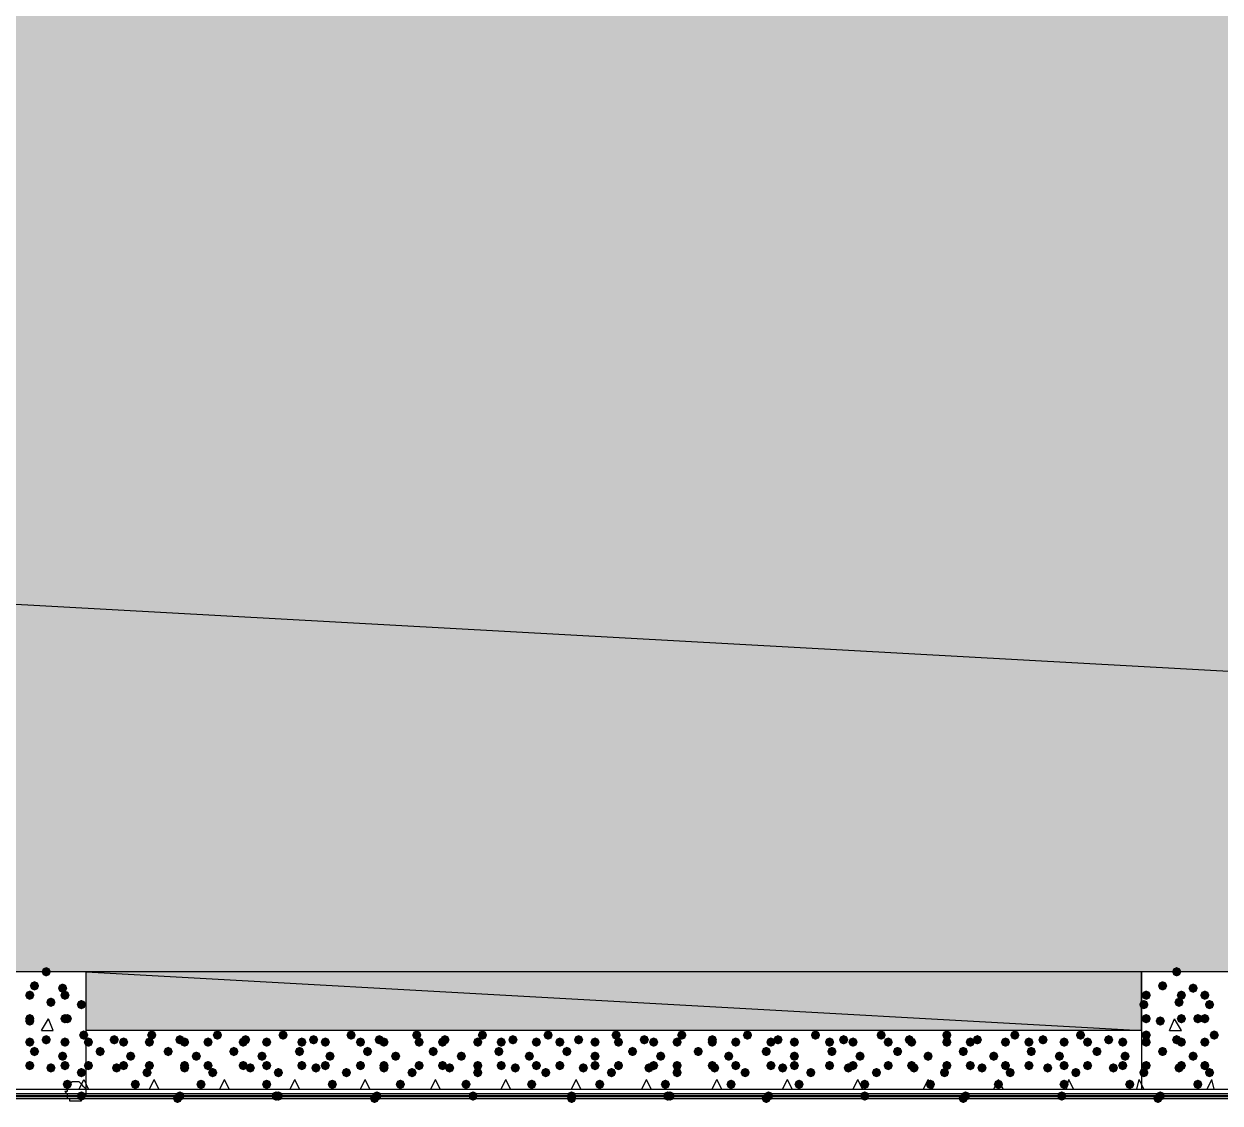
# Model space of a CAD drawing. Header units: millimetres. Extents: x 0 to 420, y 0 to 297.
# Drawn here: x 258.42 to 280.01, y 99.99 to 119.48 of the extents above; entities that cross this region are included whole.
import ezdxf

# ---------------------------------------------------------------- set-up
doc = ezdxf.new("R2010")
doc.units = ezdxf.units.MM
doc.layers.get('0').update_dxf_attribs({"linetype": 'CONTINUOUS'})

msp = doc.modelspace()

# ---------------------------------------------------------------- hatches: boundary and pattern name
at = {"true_color": 0x000008}
h = msp.add_hatch(color=0, dxfattribs=at)
h.paths.add_polyline_path([(378.544667, 121.454333), (32.469667, 121.454333), (378.544667, 102.362)], flags=0)
h.paths.add_polyline_path([(32.469667, 121.454333), (378.544667, 102.362), (32.469667, 102.362)], flags=0)
at = {"true_color": 0x000007}
for points in [[(258.910667, 102.362), (258.885796, 102.302204), (258.826, 102.277333), (258.766204, 102.302204), (258.741333, 102.362), (258.766204, 102.421796), (258.826, 102.446667), (258.885796, 102.421796)], [(279.315333, 102.362), (279.290462, 102.302204), (279.230667, 102.277333), (279.170871, 102.302204), (279.146, 102.362), (279.170871, 102.421796), (279.230667, 102.446667), (279.290462, 102.421796)], [(258.699, 102.108), (258.674129, 102.048204), (258.614333, 102.023333), (258.554538, 102.048204), (258.529667, 102.108), (258.554537, 102.167796), (258.614333, 102.192667), (258.674129, 102.167796)], [(259.207, 102.065667), (259.182129, 102.005871), (259.122333, 101.981), (259.062537, 102.005871), (259.037667, 102.065667), (259.062537, 102.125462), (259.122333, 102.150333), (259.182129, 102.125463)], [(279.061333, 102.108), (279.036462, 102.048204), (278.976667, 102.023333), (278.916871, 102.048204), (278.892, 102.108), (278.916871, 102.167796), (278.976667, 102.192667), (279.036462, 102.167796)], [(279.611667, 102.065667), (279.586796, 102.005871), (279.527, 101.981), (279.467204, 102.005871), (279.442333, 102.065667), (279.467204, 102.125462), (279.527, 102.150333), (279.586796, 102.125463)], [(258.614333, 101.938667), (258.589462, 101.878871), (258.529667, 101.854), (258.469871, 101.878871), (258.445, 101.938667), (258.469871, 101.998462), (258.529667, 102.023333), (258.589462, 101.998463)], [(259.249333, 101.938667), (259.224462, 101.878871), (259.164667, 101.854), (259.104871, 101.878871), (259.08, 101.938667), (259.104871, 101.998462), (259.164667, 102.023333), (259.224462, 101.998463)], [(278.765, 101.938667), (278.740129, 101.878871), (278.680333, 101.854), (278.620538, 101.878871), (278.595667, 101.938667), (278.620537, 101.998462), (278.680333, 102.023333), (278.740129, 101.998463)], [(279.4, 101.938667), (279.375129, 101.878871), (279.315333, 101.854), (279.255538, 101.878871), (279.230667, 101.938667), (279.255537, 101.998462), (279.315333, 102.023333), (279.375129, 101.998463)], [(279.823333, 101.938667), (279.798463, 101.878871), (279.738667, 101.854), (279.678871, 101.878871), (279.654, 101.938667), (279.678871, 101.998462), (279.738667, 102.023333), (279.798462, 101.998463)], [(258.995333, 101.811667), (258.970462, 101.751871), (258.910667, 101.727), (258.850871, 101.751871), (258.826, 101.811667), (258.850871, 101.871462), (258.910667, 101.896333), (258.970462, 101.871463)], [(259.545667, 101.769333), (259.520796, 101.709537), (259.461, 101.684667), (259.401204, 101.709537), (259.376333, 101.769333), (259.401204, 101.829129), (259.461, 101.854), (259.520796, 101.829129)], [(278.722667, 101.769333), (278.697796, 101.709537), (278.638, 101.684667), (278.578204, 101.709537), (278.553333, 101.769333), (278.578204, 101.829129), (278.638, 101.854), (278.697796, 101.829129)], [(279.357667, 101.811667), (279.332796, 101.751871), (279.273, 101.727), (279.213204, 101.751871), (279.188333, 101.811667), (279.213204, 101.871462), (279.273, 101.896333), (279.332796, 101.871463)], [(279.908, 101.769333), (279.883129, 101.709537), (279.823333, 101.684667), (279.763537, 101.709537), (279.738667, 101.769333), (279.763537, 101.829129), (279.823333, 101.854), (279.883129, 101.829129)], [(258.614333, 101.515333), (258.589462, 101.455537), (258.529667, 101.430667), (258.469871, 101.455537), (258.445, 101.515333), (258.469871, 101.575129), (258.529667, 101.6), (258.589462, 101.575129)], [(258.614333, 101.473), (258.589462, 101.413204), (258.529667, 101.388333), (258.469871, 101.413204), (258.445, 101.473), (258.469871, 101.532796), (258.529667, 101.557667), (258.589462, 101.532796)], [(259.249333, 101.515333), (259.224462, 101.455537), (259.164667, 101.430667), (259.104871, 101.455537), (259.08, 101.515333), (259.104871, 101.575129), (259.164667, 101.6), (259.224462, 101.575129)], [(259.291667, 101.515333), (259.266796, 101.455537), (259.207, 101.430667), (259.147204, 101.455537), (259.122333, 101.515333), (259.147204, 101.575129), (259.207, 101.6), (259.266796, 101.575129)], [(278.765, 101.515333), (278.740129, 101.455537), (278.680333, 101.430667), (278.620538, 101.455537), (278.595667, 101.515333), (278.620537, 101.575129), (278.680333, 101.6), (278.740129, 101.575129)], [(279.019, 101.473), (278.994129, 101.413204), (278.934333, 101.388333), (278.874537, 101.413204), (278.849667, 101.473), (278.874537, 101.532796), (278.934333, 101.557667), (278.994129, 101.532796)], [(279.4, 101.515333), (279.375129, 101.455537), (279.315333, 101.430667), (279.255538, 101.455537), (279.230667, 101.515333), (279.255537, 101.575129), (279.315333, 101.6), (279.375129, 101.575129)], [(279.696333, 101.515333), (279.671462, 101.455537), (279.611667, 101.430667), (279.551871, 101.455537), (279.527, 101.515333), (279.551871, 101.575129), (279.611667, 101.6), (279.671462, 101.575129)], [(279.823333, 101.515333), (279.798463, 101.455537), (279.738667, 101.430667), (279.678871, 101.455537), (279.654, 101.515333), (279.678871, 101.575129), (279.738667, 101.6), (279.798462, 101.575129)], [(259.588, 101.219), (259.563129, 101.159204), (259.503333, 101.134333), (259.443537, 101.159204), (259.418667, 101.219), (259.443537, 101.278796), (259.503333, 101.303667), (259.563129, 101.278796)], [(278.765, 101.219), (278.740129, 101.159204), (278.680333, 101.134333), (278.620538, 101.159204), (278.595667, 101.219), (278.620537, 101.278796), (278.680333, 101.303667), (278.740129, 101.278796)], [(279.992667, 101.219), (279.967796, 101.159204), (279.908, 101.134333), (279.848204, 101.159204), (279.823333, 101.219), (279.848204, 101.278796), (279.908, 101.303667), (279.967796, 101.278796)], [(258.614333, 101.092), (258.589462, 101.032204), (258.529667, 101.007333), (258.469871, 101.032204), (258.445, 101.092), (258.469871, 101.151796), (258.529667, 101.176667), (258.589462, 101.151796)], [(258.910667, 101.134333), (258.885796, 101.074537), (258.826, 101.049667), (258.766204, 101.074537), (258.741333, 101.134333), (258.766204, 101.194129), (258.826, 101.219), (258.885796, 101.194129)], [(259.249333, 101.092), (259.224462, 101.032204), (259.164667, 101.007333), (259.104871, 101.032204), (259.08, 101.092), (259.104871, 101.151796), (259.164667, 101.176667), (259.224462, 101.151796)], [(278.765, 101.092), (278.740129, 101.032204), (278.680333, 101.007333), (278.620538, 101.032204), (278.595667, 101.092), (278.620537, 101.151796), (278.680333, 101.176667), (278.740129, 101.151796)], [(279.315333, 101.134333), (279.290462, 101.074537), (279.230667, 101.049667), (279.170871, 101.074537), (279.146, 101.134333), (279.170871, 101.194129), (279.230667, 101.219), (279.290462, 101.194129)], [(279.4, 101.092), (279.375129, 101.032204), (279.315333, 101.007333), (279.255538, 101.032204), (279.230667, 101.092), (279.255537, 101.151796), (279.315333, 101.176667), (279.375129, 101.151796)], [(279.823333, 101.092), (279.798463, 101.032204), (279.738667, 101.007333), (279.678871, 101.032204), (279.654, 101.092), (279.678871, 101.151796), (279.738667, 101.176667), (279.798462, 101.151796)], [(258.699, 100.922667), (258.674129, 100.862871), (258.614333, 100.838), (258.554538, 100.862871), (258.529667, 100.922667), (258.554537, 100.982462), (258.614333, 101.007333), (258.674129, 100.982463)], [(259.207, 100.838), (259.182129, 100.778204), (259.122333, 100.753333), (259.062537, 100.778204), (259.037667, 100.838), (259.062537, 100.897796), (259.122333, 100.922667), (259.182129, 100.897796)], [(279.061333, 100.922667), (279.036462, 100.862871), (278.976667, 100.838), (278.916871, 100.862871), (278.892, 100.922667), (278.916871, 100.982462), (278.976667, 101.007333), (279.036462, 100.982463)], [(279.611667, 100.838), (279.586796, 100.778204), (279.527, 100.753333), (279.467204, 100.778204), (279.442333, 100.838), (279.467204, 100.897796), (279.527, 100.922667), (279.586796, 100.897796)], [(258.614333, 100.668667), (258.589462, 100.608871), (258.529667, 100.584), (258.469871, 100.608871), (258.445, 100.668667), (258.469871, 100.728462), (258.529667, 100.753333), (258.589462, 100.728463)], [(258.995333, 100.626333), (258.970462, 100.566537), (258.910667, 100.541667), (258.850871, 100.566537), (258.826, 100.626333), (258.850871, 100.686129), (258.910667, 100.711), (258.970462, 100.686129)], [(259.249333, 100.668667), (259.224462, 100.608871), (259.164667, 100.584), (259.104871, 100.608871), (259.08, 100.668667), (259.104871, 100.728462), (259.164667, 100.753333), (259.224462, 100.728463)], [(259.545667, 100.541667), (259.520796, 100.481871), (259.461, 100.457), (259.401204, 100.481871), (259.376333, 100.541667), (259.401204, 100.601462), (259.461, 100.626333), (259.520796, 100.601463)], [(278.722667, 100.541667), (278.697796, 100.481871), (278.638, 100.457), (278.578204, 100.481871), (278.553333, 100.541667), (278.578204, 100.601462), (278.638, 100.626333), (278.697796, 100.601463)], [(278.765, 100.668667), (278.740129, 100.608871), (278.680333, 100.584), (278.620538, 100.608871), (278.595667, 100.668667), (278.620537, 100.728462), (278.680333, 100.753333), (278.740129, 100.728463)], [(279.357667, 100.626333), (279.332796, 100.566537), (279.273, 100.541667), (279.213204, 100.566537), (279.188333, 100.626333), (279.213204, 100.686129), (279.273, 100.711), (279.332796, 100.686129)], [(279.4, 100.668667), (279.375129, 100.608871), (279.315333, 100.584), (279.255538, 100.608871), (279.230667, 100.668667), (279.255537, 100.728462), (279.315333, 100.753333), (279.375129, 100.728463)], [(279.823333, 100.668667), (279.798463, 100.608871), (279.738667, 100.584), (279.678871, 100.608871), (279.654, 100.668667), (279.678871, 100.728462), (279.738667, 100.753333), (279.798462, 100.728463)], [(279.908, 100.541667), (279.883129, 100.481871), (279.823333, 100.457), (279.763537, 100.481871), (279.738667, 100.541667), (279.763537, 100.601462), (279.823333, 100.626333), (279.883129, 100.601463)], [(259.291667, 100.33), (259.266796, 100.270204), (259.207, 100.245333), (259.147204, 100.270204), (259.122333, 100.33), (259.147204, 100.389796), (259.207, 100.414667), (259.266796, 100.389796)], [(279.696333, 100.33), (279.671462, 100.270204), (279.611667, 100.245333), (279.551871, 100.270204), (279.527, 100.33), (279.551871, 100.389796), (279.611667, 100.414667), (279.671462, 100.389796)]]:
    msp.add_hatch(color=0, dxfattribs=at).paths.add_polyline_path(points, flags=0)
at = {"true_color": 0x000008}
h = msp.add_hatch(color=0, dxfattribs=at)
h.paths.add_polyline_path([(278.595667, 102.362), (259.545667, 102.362), (278.595667, 101.303667)], flags=0)
h.paths.add_polyline_path([(259.545667, 102.362), (278.595667, 101.303667), (259.545667, 101.303667)], flags=0)
for points in [[(260.815667, 101.219), (260.790796, 101.159204), (260.731, 101.134333), (260.671204, 101.159204), (260.646333, 101.219), (260.671204, 101.278796), (260.731, 101.303667), (260.790796, 101.278796)], [(262.001, 101.219), (261.976129, 101.159204), (261.916333, 101.134333), (261.856538, 101.159204), (261.831667, 101.219), (261.856537, 101.278796), (261.916333, 101.303667), (261.976129, 101.278796)], [(263.186333, 101.219), (263.161462, 101.159204), (263.101667, 101.134333), (263.041871, 101.159204), (263.017, 101.219), (263.041871, 101.278796), (263.101667, 101.303667), (263.161462, 101.278796)], [(264.414, 101.219), (264.389129, 101.159204), (264.329333, 101.134333), (264.269538, 101.159204), (264.244667, 101.219), (264.269537, 101.278796), (264.329333, 101.303667), (264.389129, 101.278796)], [(265.599333, 101.219), (265.574462, 101.159204), (265.514667, 101.134333), (265.454871, 101.159204), (265.43, 101.219), (265.454871, 101.278796), (265.514667, 101.303667), (265.574462, 101.278796)], [(266.784667, 101.219), (266.759796, 101.159204), (266.7, 101.134333), (266.640204, 101.159204), (266.615333, 101.219), (266.640204, 101.278796), (266.7, 101.303667), (266.759796, 101.278796)], [(267.97, 101.219), (267.945129, 101.159204), (267.885333, 101.134333), (267.825538, 101.159204), (267.800667, 101.219), (267.825537, 101.278796), (267.885333, 101.303667), (267.945129, 101.278796)], [(269.197667, 101.219), (269.172796, 101.159204), (269.113, 101.134333), (269.053204, 101.159204), (269.028333, 101.219), (269.053204, 101.278796), (269.113, 101.303667), (269.172796, 101.278796)], [(270.383, 101.219), (270.358129, 101.159204), (270.298333, 101.134333), (270.238538, 101.159204), (270.213667, 101.219), (270.238537, 101.278796), (270.298333, 101.303667), (270.358129, 101.278796)], [(271.568333, 101.219), (271.543463, 101.159204), (271.483667, 101.134333), (271.423871, 101.159204), (271.399, 101.219), (271.423871, 101.278796), (271.483667, 101.303667), (271.543462, 101.278796)], [(272.796, 101.219), (272.771129, 101.159204), (272.711333, 101.134333), (272.651538, 101.159204), (272.626667, 101.219), (272.651537, 101.278796), (272.711333, 101.303667), (272.771129, 101.278796)], [(273.981333, 101.219), (273.956462, 101.159204), (273.896667, 101.134333), (273.836871, 101.159204), (273.812, 101.219), (273.836871, 101.278796), (273.896667, 101.303667), (273.956462, 101.278796)], [(275.166667, 101.219), (275.141796, 101.159204), (275.082, 101.134333), (275.022204, 101.159204), (274.997333, 101.219), (275.022204, 101.278796), (275.082, 101.303667), (275.141796, 101.278796)], [(276.394333, 101.219), (276.369462, 101.159204), (276.309667, 101.134333), (276.249871, 101.159204), (276.225, 101.219), (276.249871, 101.278796), (276.309667, 101.303667), (276.369462, 101.278796)], [(277.579667, 101.219), (277.554796, 101.159204), (277.495, 101.134333), (277.435204, 101.159204), (277.410333, 101.219), (277.435204, 101.278796), (277.495, 101.303667), (277.554796, 101.278796)], [(259.672667, 101.092), (259.647796, 101.032204), (259.588, 101.007333), (259.528204, 101.032204), (259.503333, 101.092), (259.528204, 101.151796), (259.588, 101.176667), (259.647796, 101.151796)], [(260.138333, 101.134333), (260.113462, 101.074537), (260.053667, 101.049667), (259.993871, 101.074537), (259.969, 101.134333), (259.993871, 101.194129), (260.053667, 101.219), (260.113462, 101.194129)], [(260.307667, 101.092), (260.282796, 101.032204), (260.223, 101.007333), (260.163204, 101.032204), (260.138333, 101.092), (260.163204, 101.151796), (260.223, 101.176667), (260.282796, 101.151796)], [(260.773333, 101.092), (260.748462, 101.032204), (260.688667, 101.007333), (260.628871, 101.032204), (260.604, 101.092), (260.628871, 101.151796), (260.688667, 101.176667), (260.748462, 101.151796)], [(261.323667, 101.134333), (261.298796, 101.074537), (261.239, 101.049667), (261.179204, 101.074537), (261.154333, 101.134333), (261.179204, 101.194129), (261.239, 101.219), (261.298796, 101.194129)], [(261.408333, 101.092), (261.383462, 101.032204), (261.323667, 101.007333), (261.263871, 101.032204), (261.239, 101.092), (261.263871, 101.151796), (261.323667, 101.176667), (261.383462, 101.151796)], [(261.831667, 101.092), (261.806796, 101.032204), (261.747, 101.007333), (261.687204, 101.032204), (261.662333, 101.092), (261.687204, 101.151796), (261.747, 101.176667), (261.806796, 101.151796)], [(262.466667, 101.092), (262.441796, 101.032204), (262.382, 101.007333), (262.322204, 101.032204), (262.297333, 101.092), (262.322204, 101.151796), (262.382, 101.176667), (262.441796, 101.151796)], [(262.509, 101.134333), (262.484129, 101.074537), (262.424333, 101.049667), (262.364537, 101.074537), (262.339667, 101.134333), (262.364537, 101.194129), (262.424333, 101.219), (262.484129, 101.194129)], [(262.89, 101.092), (262.865129, 101.032204), (262.805333, 101.007333), (262.745538, 101.032204), (262.720667, 101.092), (262.745537, 101.151796), (262.805333, 101.176667), (262.865129, 101.151796)], [(263.525, 101.092), (263.500129, 101.032204), (263.440333, 101.007333), (263.380538, 101.032204), (263.355667, 101.092), (263.380537, 101.151796), (263.440333, 101.176667), (263.500129, 101.151796)], [(263.736667, 101.134333), (263.711796, 101.074537), (263.652, 101.049667), (263.592204, 101.074537), (263.567333, 101.134333), (263.592204, 101.194129), (263.652, 101.219), (263.711796, 101.194129)], [(263.948333, 101.092), (263.923463, 101.032204), (263.863667, 101.007333), (263.803871, 101.032204), (263.779, 101.092), (263.803871, 101.151796), (263.863667, 101.176667), (263.923462, 101.151796)], [(264.583333, 101.092), (264.558463, 101.032204), (264.498667, 101.007333), (264.438871, 101.032204), (264.414, 101.092), (264.438871, 101.151796), (264.498667, 101.176667), (264.558462, 101.151796)], [(264.922, 101.134333), (264.897129, 101.074537), (264.837333, 101.049667), (264.777537, 101.074537), (264.752667, 101.134333), (264.777537, 101.194129), (264.837333, 101.219), (264.897129, 101.194129)], [(265.006667, 101.092), (264.981796, 101.032204), (264.922, 101.007333), (264.862204, 101.032204), (264.837333, 101.092), (264.862204, 101.151796), (264.922, 101.176667), (264.981796, 101.151796)], [(265.641667, 101.092), (265.616796, 101.032204), (265.557, 101.007333), (265.497204, 101.032204), (265.472333, 101.092), (265.497204, 101.151796), (265.557, 101.176667), (265.616796, 101.151796)], [(266.065, 101.092), (266.040129, 101.032204), (265.980333, 101.007333), (265.920538, 101.032204), (265.895667, 101.092), (265.920537, 101.151796), (265.980333, 101.176667), (266.040129, 101.151796)], [(266.107333, 101.134333), (266.082463, 101.074537), (266.022667, 101.049667), (265.962871, 101.074537), (265.938, 101.134333), (265.962871, 101.194129), (266.022667, 101.219), (266.082462, 101.194129)], [(266.7, 101.092), (266.675129, 101.032204), (266.615333, 101.007333), (266.555538, 101.032204), (266.530667, 101.092), (266.555537, 101.151796), (266.615333, 101.176667), (266.675129, 101.151796)], [(267.123333, 101.092), (267.098462, 101.032204), (267.038667, 101.007333), (266.978871, 101.032204), (266.954, 101.092), (266.978871, 101.151796), (267.038667, 101.176667), (267.098462, 101.151796)], [(267.335, 101.134333), (267.310129, 101.074537), (267.250333, 101.049667), (267.190538, 101.074537), (267.165667, 101.134333), (267.190537, 101.194129), (267.250333, 101.219), (267.310129, 101.194129)], [(267.758333, 101.092), (267.733462, 101.032204), (267.673667, 101.007333), (267.613871, 101.032204), (267.589, 101.092), (267.613871, 101.151796), (267.673667, 101.176667), (267.733462, 101.151796)], [(268.181667, 101.092), (268.156796, 101.032204), (268.097, 101.007333), (268.037204, 101.032204), (268.012333, 101.092), (268.037204, 101.151796), (268.097, 101.176667), (268.156796, 101.151796)], [(268.520333, 101.134333), (268.495462, 101.074537), (268.435667, 101.049667), (268.375871, 101.074537), (268.351, 101.134333), (268.375871, 101.194129), (268.435667, 101.219), (268.495462, 101.194129)], [(268.816667, 101.092), (268.791796, 101.032204), (268.732, 101.007333), (268.672204, 101.032204), (268.647333, 101.092), (268.672204, 101.151796), (268.732, 101.176667), (268.791796, 101.151796)], [(269.24, 101.092), (269.215129, 101.032204), (269.155333, 101.007333), (269.095537, 101.032204), (269.070667, 101.092), (269.095537, 101.151796), (269.155333, 101.176667), (269.215129, 101.151796)], [(269.705667, 101.134333), (269.680796, 101.074537), (269.621, 101.049667), (269.561204, 101.074537), (269.536333, 101.134333), (269.561204, 101.194129), (269.621, 101.219), (269.680796, 101.194129)], [(269.875, 101.092), (269.850129, 101.032204), (269.790333, 101.007333), (269.730537, 101.032204), (269.705667, 101.092), (269.730537, 101.151796), (269.790333, 101.176667), (269.850129, 101.151796)], [(270.298333, 101.092), (270.273462, 101.032204), (270.213667, 101.007333), (270.153871, 101.032204), (270.129, 101.092), (270.153871, 101.151796), (270.213667, 101.176667), (270.273462, 101.151796)], [(270.933333, 101.134333), (270.908462, 101.074537), (270.848667, 101.049667), (270.788871, 101.074537), (270.764, 101.134333), (270.788871, 101.194129), (270.848667, 101.219), (270.908462, 101.194129)], [(270.933333, 101.092), (270.908462, 101.032204), (270.848667, 101.007333), (270.788871, 101.032204), (270.764, 101.092), (270.788871, 101.151796), (270.848667, 101.176667), (270.908462, 101.151796)], [(271.356667, 101.092), (271.331796, 101.032204), (271.272, 101.007333), (271.212204, 101.032204), (271.187333, 101.092), (271.212204, 101.151796), (271.272, 101.176667), (271.331796, 101.151796)], [(271.991667, 101.092), (271.966796, 101.032204), (271.907, 101.007333), (271.847204, 101.032204), (271.822333, 101.092), (271.847204, 101.151796), (271.907, 101.176667), (271.966796, 101.151796)], [(272.118667, 101.134333), (272.093796, 101.074537), (272.034, 101.049667), (271.974204, 101.074537), (271.949333, 101.134333), (271.974204, 101.194129), (272.034, 101.219), (272.093796, 101.194129)], [(272.415, 101.092), (272.390129, 101.032204), (272.330333, 101.007333), (272.270538, 101.032204), (272.245667, 101.092), (272.270537, 101.151796), (272.330333, 101.176667), (272.390129, 101.151796)], [(273.05, 101.092), (273.025129, 101.032204), (272.965333, 101.007333), (272.905538, 101.032204), (272.880667, 101.092), (272.905537, 101.151796), (272.965333, 101.176667), (273.025129, 101.151796)], [(273.304, 101.134333), (273.279129, 101.074537), (273.219333, 101.049667), (273.159538, 101.074537), (273.134667, 101.134333), (273.159537, 101.194129), (273.219333, 101.219), (273.279129, 101.194129)], [(273.473333, 101.092), (273.448463, 101.032204), (273.388667, 101.007333), (273.328871, 101.032204), (273.304, 101.092), (273.328871, 101.151796), (273.388667, 101.176667), (273.448462, 101.151796)], [(274.108333, 101.092), (274.083463, 101.032204), (274.023667, 101.007333), (273.963871, 101.032204), (273.939, 101.092), (273.963871, 101.151796), (274.023667, 101.176667), (274.083462, 101.151796)], [(274.489333, 101.134333), (274.464462, 101.074537), (274.404667, 101.049667), (274.344871, 101.074537), (274.32, 101.134333), (274.344871, 101.194129), (274.404667, 101.219), (274.464462, 101.194129)], [(274.531667, 101.092), (274.506796, 101.032204), (274.447, 101.007333), (274.387204, 101.032204), (274.362333, 101.092), (274.387204, 101.151796), (274.447, 101.176667), (274.506796, 101.151796)], [(275.166667, 101.092), (275.141796, 101.032204), (275.082, 101.007333), (275.022204, 101.032204), (274.997333, 101.092), (275.022204, 101.151796), (275.082, 101.176667), (275.141796, 101.151796)], [(275.59, 101.092), (275.565129, 101.032204), (275.505333, 101.007333), (275.445538, 101.032204), (275.420667, 101.092), (275.445537, 101.151796), (275.505333, 101.176667), (275.565129, 101.151796)], [(275.717, 101.134333), (275.692129, 101.074537), (275.632333, 101.049667), (275.572537, 101.074537), (275.547667, 101.134333), (275.572537, 101.194129), (275.632333, 101.219), (275.692129, 101.194129)], [(276.225, 101.092), (276.200129, 101.032204), (276.140333, 101.007333), (276.080537, 101.032204), (276.055667, 101.092), (276.080537, 101.151796), (276.140333, 101.176667), (276.200129, 101.151796)], [(276.648333, 101.092), (276.623462, 101.032204), (276.563667, 101.007333), (276.503871, 101.032204), (276.479, 101.092), (276.503871, 101.151796), (276.563667, 101.176667), (276.623462, 101.151796)], [(276.902333, 101.134333), (276.877462, 101.074537), (276.817667, 101.049667), (276.757871, 101.074537), (276.733, 101.134333), (276.757871, 101.194129), (276.817667, 101.219), (276.877462, 101.194129)], [(277.283333, 101.092), (277.258462, 101.032204), (277.198667, 101.007333), (277.138871, 101.032204), (277.114, 101.092), (277.138871, 101.151796), (277.198667, 101.176667), (277.258462, 101.151796)], [(277.706667, 101.092), (277.681796, 101.032204), (277.622, 101.007333), (277.562204, 101.032204), (277.537333, 101.092), (277.562204, 101.151796), (277.622, 101.176667), (277.681796, 101.151796)], [(278.087667, 101.134333), (278.062796, 101.074537), (278.003, 101.049667), (277.943204, 101.074537), (277.918333, 101.134333), (277.943204, 101.194129), (278.003, 101.219), (278.062796, 101.194129)], [(278.341667, 101.092), (278.316796, 101.032204), (278.257, 101.007333), (278.197204, 101.032204), (278.172333, 101.092), (278.197204, 101.151796), (278.257, 101.176667), (278.316796, 101.151796)], [(259.884333, 100.922667), (259.859462, 100.862871), (259.799667, 100.838), (259.739871, 100.862871), (259.715, 100.922667), (259.739871, 100.982462), (259.799667, 101.007333), (259.859462, 100.982463)], [(260.434667, 100.838), (260.409796, 100.778204), (260.35, 100.753333), (260.290204, 100.778204), (260.265333, 100.838), (260.290204, 100.897796), (260.35, 100.922667), (260.409796, 100.897796)], [(261.112, 100.922667), (261.087129, 100.862871), (261.027333, 100.838), (260.967537, 100.862871), (260.942667, 100.922667), (260.967537, 100.982462), (261.027333, 101.007333), (261.087129, 100.982463)], [(261.62, 100.838), (261.595129, 100.778204), (261.535333, 100.753333), (261.475537, 100.778204), (261.450667, 100.838), (261.475537, 100.897796), (261.535333, 100.922667), (261.595129, 100.897796)], [(262.297333, 100.922667), (262.272462, 100.862871), (262.212667, 100.838), (262.152871, 100.862871), (262.128, 100.922667), (262.152871, 100.982462), (262.212667, 101.007333), (262.272462, 100.982463)], [(262.805333, 100.838), (262.780463, 100.778204), (262.720667, 100.753333), (262.660871, 100.778204), (262.636, 100.838), (262.660871, 100.897796), (262.720667, 100.922667), (262.780462, 100.897796)], [(263.482667, 100.922667), (263.457796, 100.862871), (263.398, 100.838), (263.338204, 100.862871), (263.313333, 100.922667), (263.338204, 100.982462), (263.398, 101.007333), (263.457796, 100.982463)], [(264.033, 100.838), (264.008129, 100.778204), (263.948333, 100.753333), (263.888537, 100.778204), (263.863667, 100.838), (263.888537, 100.897796), (263.948333, 100.922667), (264.008129, 100.897796)], [(264.710333, 100.922667), (264.685462, 100.862871), (264.625667, 100.838), (264.565871, 100.862871), (264.541, 100.922667), (264.565871, 100.982462), (264.625667, 101.007333), (264.685462, 100.982463)], [(265.218333, 100.838), (265.193463, 100.778204), (265.133667, 100.753333), (265.073871, 100.778204), (265.049, 100.838), (265.073871, 100.897796), (265.133667, 100.922667), (265.193462, 100.897796)], [(265.895667, 100.922667), (265.870796, 100.862871), (265.811, 100.838), (265.751204, 100.862871), (265.726333, 100.922667), (265.751204, 100.982462), (265.811, 101.007333), (265.870796, 100.982463)], [(266.403667, 100.838), (266.378796, 100.778204), (266.319, 100.753333), (266.259204, 100.778204), (266.234333, 100.838), (266.259204, 100.897796), (266.319, 100.922667), (266.378796, 100.897796)], [(267.081, 100.922667), (267.056129, 100.862871), (266.996333, 100.838), (266.936537, 100.862871), (266.911667, 100.922667), (266.936537, 100.982462), (266.996333, 101.007333), (267.056129, 100.982463)], [(267.631333, 100.838), (267.606463, 100.778204), (267.546667, 100.753333), (267.486871, 100.778204), (267.462, 100.838), (267.486871, 100.897796), (267.546667, 100.922667), (267.606462, 100.897796)], [(268.308667, 100.922667), (268.283796, 100.862871), (268.224, 100.838), (268.164204, 100.862871), (268.139333, 100.922667), (268.164204, 100.982462), (268.224, 101.007333), (268.283796, 100.982463)], [(268.816667, 100.838), (268.791796, 100.778204), (268.732, 100.753333), (268.672204, 100.778204), (268.647333, 100.838), (268.672204, 100.897796), (268.732, 100.922667), (268.791796, 100.897796)], [(269.494, 100.922667), (269.469129, 100.862871), (269.409333, 100.838), (269.349538, 100.862871), (269.324667, 100.922667), (269.349537, 100.982462), (269.409333, 101.007333), (269.469129, 100.982463)], [(270.002, 100.838), (269.977129, 100.778204), (269.917333, 100.753333), (269.857538, 100.778204), (269.832667, 100.838), (269.857537, 100.897796), (269.917333, 100.922667), (269.977129, 100.897796)], [(270.679333, 100.922667), (270.654463, 100.862871), (270.594667, 100.838), (270.534871, 100.862871), (270.51, 100.922667), (270.534871, 100.982462), (270.594667, 101.007333), (270.654462, 100.982463)], [(271.229667, 100.838), (271.204796, 100.778204), (271.145, 100.753333), (271.085204, 100.778204), (271.060333, 100.838), (271.085204, 100.897796), (271.145, 100.922667), (271.204796, 100.897796)], [(271.907, 100.922667), (271.882129, 100.862871), (271.822333, 100.838), (271.762538, 100.862871), (271.737667, 100.922667), (271.762537, 100.982462), (271.822333, 101.007333), (271.882129, 100.982463)], [(272.415, 100.838), (272.390129, 100.778204), (272.330333, 100.753333), (272.270538, 100.778204), (272.245667, 100.838), (272.270537, 100.897796), (272.330333, 100.922667), (272.390129, 100.897796)], [(273.092333, 100.922667), (273.067462, 100.862871), (273.007667, 100.838), (272.947871, 100.862871), (272.923, 100.922667), (272.947871, 100.982462), (273.007667, 101.007333), (273.067462, 100.982463)], [(273.600333, 100.838), (273.575462, 100.778204), (273.515667, 100.753333), (273.455871, 100.778204), (273.431, 100.838), (273.455871, 100.897796), (273.515667, 100.922667), (273.575462, 100.897796)], [(274.277667, 100.922667), (274.252796, 100.862871), (274.193, 100.838), (274.133204, 100.862871), (274.108333, 100.922667), (274.133204, 100.982462), (274.193, 101.007333), (274.252796, 100.982463)], [(274.828, 100.838), (274.803129, 100.778204), (274.743333, 100.753333), (274.683538, 100.778204), (274.658667, 100.838), (274.683537, 100.897796), (274.743333, 100.922667), (274.803129, 100.897796)], [(275.463, 100.922667), (275.438129, 100.862871), (275.378333, 100.838), (275.318537, 100.862871), (275.293667, 100.922667), (275.318537, 100.982462), (275.378333, 101.007333), (275.438129, 100.982463)], [(276.013333, 100.838), (275.988462, 100.778204), (275.928667, 100.753333), (275.868871, 100.778204), (275.844, 100.838), (275.868871, 100.897796), (275.928667, 100.922667), (275.988462, 100.897796)], [(276.690667, 100.922667), (276.665796, 100.862871), (276.606, 100.838), (276.546204, 100.862871), (276.521333, 100.922667), (276.546204, 100.982462), (276.606, 101.007333), (276.665796, 100.982463)], [(277.198667, 100.838), (277.173796, 100.778204), (277.114, 100.753333), (277.054204, 100.778204), (277.029333, 100.838), (277.054204, 100.897796), (277.114, 100.922667), (277.173796, 100.897796)], [(277.876, 100.922667), (277.851129, 100.862871), (277.791333, 100.838), (277.731537, 100.862871), (277.706667, 100.922667), (277.731537, 100.982462), (277.791333, 101.007333), (277.851129, 100.982463)], [(278.384, 100.838), (278.359129, 100.778204), (278.299333, 100.753333), (278.239537, 100.778204), (278.214667, 100.838), (278.239537, 100.897796), (278.299333, 100.922667), (278.359129, 100.897796)], [(259.672667, 100.668667), (259.647796, 100.608871), (259.588, 100.584), (259.528204, 100.608871), (259.503333, 100.668667), (259.528204, 100.728462), (259.588, 100.753333), (259.647796, 100.728463)], [(260.180667, 100.626333), (260.155796, 100.566537), (260.096, 100.541667), (260.036204, 100.566537), (260.011333, 100.626333), (260.036204, 100.686129), (260.096, 100.711), (260.155796, 100.686129)], [(260.307667, 100.668667), (260.282796, 100.608871), (260.223, 100.584), (260.163204, 100.608871), (260.138333, 100.668667), (260.163204, 100.728462), (260.223, 100.753333), (260.282796, 100.728463)], [(260.731, 100.541667), (260.706129, 100.481871), (260.646333, 100.457), (260.586538, 100.481871), (260.561667, 100.541667), (260.586537, 100.601462), (260.646333, 100.626333), (260.706129, 100.601463)], [(260.773333, 100.668667), (260.748462, 100.608871), (260.688667, 100.584), (260.628871, 100.608871), (260.604, 100.668667), (260.628871, 100.728462), (260.688667, 100.753333), (260.748462, 100.728463)], [(261.408333, 100.668667), (261.383462, 100.608871), (261.323667, 100.584), (261.263871, 100.608871), (261.239, 100.668667), (261.263871, 100.728462), (261.323667, 100.753333), (261.383462, 100.728463)], [(261.408333, 100.626333), (261.383462, 100.566537), (261.323667, 100.541667), (261.263871, 100.566537), (261.239, 100.626333), (261.263871, 100.686129), (261.323667, 100.711), (261.383462, 100.686129)], [(261.831667, 100.668667), (261.806796, 100.608871), (261.747, 100.584), (261.687204, 100.608871), (261.662333, 100.668667), (261.687204, 100.728462), (261.747, 100.753333), (261.806796, 100.728463)], [(261.916333, 100.541667), (261.891462, 100.481871), (261.831667, 100.457), (261.771871, 100.481871), (261.747, 100.541667), (261.771871, 100.601462), (261.831667, 100.626333), (261.891462, 100.601463)], [(262.466667, 100.668667), (262.441796, 100.608871), (262.382, 100.584), (262.322204, 100.608871), (262.297333, 100.668667), (262.322204, 100.728462), (262.382, 100.753333), (262.441796, 100.728463)], [(262.593667, 100.626333), (262.568796, 100.566537), (262.509, 100.541667), (262.449204, 100.566537), (262.424333, 100.626333), (262.449204, 100.686129), (262.509, 100.711), (262.568796, 100.686129)], [(262.89, 100.668667), (262.865129, 100.608871), (262.805333, 100.584), (262.745538, 100.608871), (262.720667, 100.668667), (262.745537, 100.728462), (262.805333, 100.753333), (262.865129, 100.728463)], [(263.101667, 100.541667), (263.076796, 100.481871), (263.017, 100.457), (262.957204, 100.481871), (262.932333, 100.541667), (262.957204, 100.601462), (263.017, 100.626333), (263.076796, 100.601463)], [(263.525, 100.668667), (263.500129, 100.608871), (263.440333, 100.584), (263.380538, 100.608871), (263.355667, 100.668667), (263.380537, 100.728462), (263.440333, 100.753333), (263.500129, 100.728463)], [(263.779, 100.626333), (263.754129, 100.566537), (263.694333, 100.541667), (263.634537, 100.566537), (263.609667, 100.626333), (263.634537, 100.686129), (263.694333, 100.711), (263.754129, 100.686129)], [(263.948333, 100.668667), (263.923463, 100.608871), (263.863667, 100.584), (263.803871, 100.608871), (263.779, 100.668667), (263.803871, 100.728462), (263.863667, 100.753333), (263.923462, 100.728463)], [(264.329333, 100.541667), (264.304463, 100.481871), (264.244667, 100.457), (264.184871, 100.481871), (264.16, 100.541667), (264.184871, 100.601462), (264.244667, 100.626333), (264.304462, 100.601463)], [(264.583333, 100.668667), (264.558463, 100.608871), (264.498667, 100.584), (264.438871, 100.608871), (264.414, 100.668667), (264.438871, 100.728462), (264.498667, 100.753333), (264.558462, 100.728463)], [(265.006667, 100.668667), (264.981796, 100.608871), (264.922, 100.584), (264.862204, 100.608871), (264.837333, 100.668667), (264.862204, 100.728462), (264.922, 100.753333), (264.981796, 100.728463)], [(265.006667, 100.626333), (264.981796, 100.566537), (264.922, 100.541667), (264.862204, 100.566537), (264.837333, 100.626333), (264.862204, 100.686129), (264.922, 100.711), (264.981796, 100.686129)], [(265.514667, 100.541667), (265.489796, 100.481871), (265.43, 100.457), (265.370204, 100.481871), (265.345333, 100.541667), (265.370204, 100.601462), (265.43, 100.626333), (265.489796, 100.601463)], [(265.641667, 100.668667), (265.616796, 100.608871), (265.557, 100.584), (265.497204, 100.608871), (265.472333, 100.668667), (265.497204, 100.728462), (265.557, 100.753333), (265.616796, 100.728463)], [(266.065, 100.668667), (266.040129, 100.608871), (265.980333, 100.584), (265.920538, 100.608871), (265.895667, 100.668667), (265.920537, 100.728462), (265.980333, 100.753333), (266.040129, 100.728463)], [(266.192, 100.626333), (266.167129, 100.566537), (266.107333, 100.541667), (266.047537, 100.566537), (266.022667, 100.626333), (266.047537, 100.686129), (266.107333, 100.711), (266.167129, 100.686129)], [(266.7, 100.668667), (266.675129, 100.608871), (266.615333, 100.584), (266.555538, 100.608871), (266.530667, 100.668667), (266.555537, 100.728462), (266.615333, 100.753333), (266.675129, 100.728463)], [(266.7, 100.541667), (266.675129, 100.481871), (266.615333, 100.457), (266.555538, 100.481871), (266.530667, 100.541667), (266.555537, 100.601462), (266.615333, 100.626333), (266.675129, 100.601463)], [(267.123333, 100.668667), (267.098462, 100.608871), (267.038667, 100.584), (266.978871, 100.608871), (266.954, 100.668667), (266.978871, 100.728462), (267.038667, 100.753333), (267.098462, 100.728463)], [(267.377333, 100.626333), (267.352463, 100.566537), (267.292667, 100.541667), (267.232871, 100.566537), (267.208, 100.626333), (267.232871, 100.686129), (267.292667, 100.711), (267.352462, 100.686129)], [(267.758333, 100.668667), (267.733462, 100.608871), (267.673667, 100.584), (267.613871, 100.608871), (267.589, 100.668667), (267.613871, 100.728462), (267.673667, 100.753333), (267.733462, 100.728463)], [(267.927667, 100.541667), (267.902796, 100.481871), (267.843, 100.457), (267.783204, 100.481871), (267.758333, 100.541667), (267.783204, 100.601462), (267.843, 100.626333), (267.902796, 100.601463)], [(268.181667, 100.668667), (268.156796, 100.608871), (268.097, 100.584), (268.037204, 100.608871), (268.012333, 100.668667), (268.037204, 100.728462), (268.097, 100.753333), (268.156796, 100.728463)], [(268.605, 100.626333), (268.580129, 100.566537), (268.520333, 100.541667), (268.460537, 100.566537), (268.435667, 100.626333), (268.460537, 100.686129), (268.520333, 100.711), (268.580129, 100.686129)], [(268.816667, 100.668667), (268.791796, 100.608871), (268.732, 100.584), (268.672204, 100.608871), (268.647333, 100.668667), (268.672204, 100.728462), (268.732, 100.753333), (268.791796, 100.728463)], [(269.113, 100.541667), (269.088129, 100.481871), (269.028333, 100.457), (268.968538, 100.481871), (268.943667, 100.541667), (268.968537, 100.601462), (269.028333, 100.626333), (269.088129, 100.601463)], [(269.24, 100.668667), (269.215129, 100.608871), (269.155333, 100.584), (269.095537, 100.608871), (269.070667, 100.668667), (269.095537, 100.728462), (269.155333, 100.753333), (269.215129, 100.728463)], [(269.790333, 100.626333), (269.765463, 100.566537), (269.705667, 100.541667), (269.645871, 100.566537), (269.621, 100.626333), (269.645871, 100.686129), (269.705667, 100.711), (269.765462, 100.686129)], [(269.875, 100.668667), (269.850129, 100.608871), (269.790333, 100.584), (269.730537, 100.608871), (269.705667, 100.668667), (269.730537, 100.728462), (269.790333, 100.753333), (269.850129, 100.728463)], [(270.298333, 100.668667), (270.273462, 100.608871), (270.213667, 100.584), (270.153871, 100.608871), (270.129, 100.668667), (270.153871, 100.728462), (270.213667, 100.753333), (270.273462, 100.728463)], [(270.298333, 100.541667), (270.273462, 100.481871), (270.213667, 100.457), (270.153871, 100.481871), (270.129, 100.541667), (270.153871, 100.601462), (270.213667, 100.626333), (270.273462, 100.601463)], [(270.933333, 100.668667), (270.908462, 100.608871), (270.848667, 100.584), (270.788871, 100.608871), (270.764, 100.668667), (270.788871, 100.728462), (270.848667, 100.753333), (270.908462, 100.728463)], [(270.975667, 100.626333), (270.950796, 100.566537), (270.891, 100.541667), (270.831204, 100.566537), (270.806333, 100.626333), (270.831204, 100.686129), (270.891, 100.711), (270.950796, 100.686129)], [(271.356667, 100.668667), (271.331796, 100.608871), (271.272, 100.584), (271.212204, 100.608871), (271.187333, 100.668667), (271.212204, 100.728462), (271.272, 100.753333), (271.331796, 100.728463)], [(271.526, 100.541667), (271.501129, 100.481871), (271.441333, 100.457), (271.381538, 100.481871), (271.356667, 100.541667), (271.381537, 100.601462), (271.441333, 100.626333), (271.501129, 100.601463)], [(271.991667, 100.668667), (271.966796, 100.608871), (271.907, 100.584), (271.847204, 100.608871), (271.822333, 100.668667), (271.847204, 100.728462), (271.907, 100.753333), (271.966796, 100.728463)], [(272.203333, 100.626333), (272.178463, 100.566537), (272.118667, 100.541667), (272.058871, 100.566537), (272.034, 100.626333), (272.058871, 100.686129), (272.118667, 100.711), (272.178462, 100.686129)], [(272.415, 100.668667), (272.390129, 100.608871), (272.330333, 100.584), (272.270538, 100.608871), (272.245667, 100.668667), (272.270537, 100.728462), (272.330333, 100.753333), (272.390129, 100.728463)], [(272.711333, 100.541667), (272.686462, 100.481871), (272.626667, 100.457), (272.566871, 100.481871), (272.542, 100.541667), (272.566871, 100.601462), (272.626667, 100.626333), (272.686462, 100.601463)], [(273.05, 100.668667), (273.025129, 100.608871), (272.965333, 100.584), (272.905538, 100.608871), (272.880667, 100.668667), (272.905537, 100.728462), (272.965333, 100.753333), (273.025129, 100.728463)], [(273.388667, 100.626333), (273.363796, 100.566537), (273.304, 100.541667), (273.244204, 100.566537), (273.219333, 100.626333), (273.244204, 100.686129), (273.304, 100.711), (273.363796, 100.686129)], [(273.473333, 100.668667), (273.448463, 100.608871), (273.388667, 100.584), (273.328871, 100.608871), (273.304, 100.668667), (273.328871, 100.728462), (273.388667, 100.753333), (273.448462, 100.728463)], [(273.896667, 100.541667), (273.871796, 100.481871), (273.812, 100.457), (273.752204, 100.481871), (273.727333, 100.541667), (273.752204, 100.601462), (273.812, 100.626333), (273.871796, 100.601463)], [(274.108333, 100.668667), (274.083463, 100.608871), (274.023667, 100.584), (273.963871, 100.608871), (273.939, 100.668667), (273.963871, 100.728462), (274.023667, 100.753333), (274.083462, 100.728463)], [(274.531667, 100.668667), (274.506796, 100.608871), (274.447, 100.584), (274.387204, 100.608871), (274.362333, 100.668667), (274.387204, 100.728462), (274.447, 100.753333), (274.506796, 100.728463)], [(274.574, 100.626333), (274.549129, 100.566537), (274.489333, 100.541667), (274.429538, 100.566537), (274.404667, 100.626333), (274.429537, 100.686129), (274.489333, 100.711), (274.549129, 100.686129)], [(275.124333, 100.541667), (275.099462, 100.481871), (275.039667, 100.457), (274.979871, 100.481871), (274.955, 100.541667), (274.979871, 100.601462), (275.039667, 100.626333), (275.099462, 100.601463)], [(275.166667, 100.668667), (275.141796, 100.608871), (275.082, 100.584), (275.022204, 100.608871), (274.997333, 100.668667), (275.022204, 100.728462), (275.082, 100.753333), (275.141796, 100.728463)], [(275.59, 100.668667), (275.565129, 100.608871), (275.505333, 100.584), (275.445538, 100.608871), (275.420667, 100.668667), (275.445537, 100.728462), (275.505333, 100.753333), (275.565129, 100.728463)], [(275.801667, 100.626333), (275.776796, 100.566537), (275.717, 100.541667), (275.657204, 100.566537), (275.632333, 100.626333), (275.657204, 100.686129), (275.717, 100.711), (275.776796, 100.686129)], [(276.225, 100.668667), (276.200129, 100.608871), (276.140333, 100.584), (276.080537, 100.608871), (276.055667, 100.668667), (276.080537, 100.728462), (276.140333, 100.753333), (276.200129, 100.728463)], [(276.309667, 100.541667), (276.284796, 100.481871), (276.225, 100.457), (276.165204, 100.481871), (276.140333, 100.541667), (276.165204, 100.601462), (276.225, 100.626333), (276.284796, 100.601463)], [(276.648333, 100.668667), (276.623462, 100.608871), (276.563667, 100.584), (276.503871, 100.608871), (276.479, 100.668667), (276.503871, 100.728462), (276.563667, 100.753333), (276.623462, 100.728463)], [(276.987, 100.626333), (276.962129, 100.566537), (276.902333, 100.541667), (276.842538, 100.566537), (276.817667, 100.626333), (276.842537, 100.686129), (276.902333, 100.711), (276.962129, 100.686129)], [(277.283333, 100.668667), (277.258462, 100.608871), (277.198667, 100.584), (277.138871, 100.608871), (277.114, 100.668667), (277.138871, 100.728462), (277.198667, 100.753333), (277.258462, 100.728463)], [(277.495, 100.541667), (277.470129, 100.481871), (277.410333, 100.457), (277.350537, 100.481871), (277.325667, 100.541667), (277.350537, 100.601462), (277.410333, 100.626333), (277.470129, 100.601463)], [(277.706667, 100.668667), (277.681796, 100.608871), (277.622, 100.584), (277.562204, 100.608871), (277.537333, 100.668667), (277.562204, 100.728462), (277.622, 100.753333), (277.681796, 100.728463)], [(278.172333, 100.626333), (278.147462, 100.566537), (278.087667, 100.541667), (278.027871, 100.566537), (278.003, 100.626333), (278.027871, 100.686129), (278.087667, 100.711), (278.147462, 100.686129)], [(278.341667, 100.668667), (278.316796, 100.608871), (278.257, 100.584), (278.197204, 100.608871), (278.172333, 100.668667), (278.197204, 100.728462), (278.257, 100.753333), (278.316796, 100.728463)], [(260.519333, 100.33), (260.494463, 100.270204), (260.434667, 100.245333), (260.374871, 100.270204), (260.35, 100.33), (260.374871, 100.389796), (260.434667, 100.414667), (260.494462, 100.389796)], [(261.704667, 100.33), (261.679796, 100.270204), (261.62, 100.245333), (261.560204, 100.270204), (261.535333, 100.33), (261.560204, 100.389796), (261.62, 100.414667), (261.679796, 100.389796)], [(262.89, 100.33), (262.865129, 100.270204), (262.805333, 100.245333), (262.745538, 100.270204), (262.720667, 100.33), (262.745537, 100.389796), (262.805333, 100.414667), (262.865129, 100.389796)], [(264.075333, 100.33), (264.050462, 100.270204), (263.990667, 100.245333), (263.930871, 100.270204), (263.906, 100.33), (263.930871, 100.389796), (263.990667, 100.414667), (264.050462, 100.389796)], [(265.303, 100.33), (265.278129, 100.270204), (265.218333, 100.245333), (265.158537, 100.270204), (265.133667, 100.33), (265.158537, 100.389796), (265.218333, 100.414667), (265.278129, 100.389796)], [(266.488333, 100.33), (266.463462, 100.270204), (266.403667, 100.245333), (266.343871, 100.270204), (266.319, 100.33), (266.343871, 100.389796), (266.403667, 100.414667), (266.463462, 100.389796)], [(267.673667, 100.33), (267.648796, 100.270204), (267.589, 100.245333), (267.529204, 100.270204), (267.504333, 100.33), (267.529204, 100.389796), (267.589, 100.414667), (267.648796, 100.389796)], [(268.901333, 100.33), (268.876463, 100.270204), (268.816667, 100.245333), (268.756871, 100.270204), (268.732, 100.33), (268.756871, 100.389796), (268.816667, 100.414667), (268.876462, 100.389796)], [(270.086667, 100.33), (270.061796, 100.270204), (270.002, 100.245333), (269.942204, 100.270204), (269.917333, 100.33), (269.942204, 100.389796), (270.002, 100.414667), (270.061796, 100.389796)], [(271.272, 100.33), (271.247129, 100.270204), (271.187333, 100.245333), (271.127538, 100.270204), (271.102667, 100.33), (271.127537, 100.389796), (271.187333, 100.414667), (271.247129, 100.389796)], [(272.499667, 100.33), (272.474796, 100.270204), (272.415, 100.245333), (272.355204, 100.270204), (272.330333, 100.33), (272.355204, 100.389796), (272.415, 100.414667), (272.474796, 100.389796)], [(273.685, 100.33), (273.660129, 100.270204), (273.600333, 100.245333), (273.540538, 100.270204), (273.515667, 100.33), (273.540537, 100.389796), (273.600333, 100.414667), (273.660129, 100.389796)], [(274.870333, 100.33), (274.845462, 100.270204), (274.785667, 100.245333), (274.725871, 100.270204), (274.701, 100.33), (274.725871, 100.389796), (274.785667, 100.414667), (274.845462, 100.389796)], [(276.098, 100.33), (276.073129, 100.270204), (276.013333, 100.245333), (275.953538, 100.270204), (275.928667, 100.33), (275.953537, 100.389796), (276.013333, 100.414667), (276.073129, 100.389796)], [(277.283333, 100.33), (277.258462, 100.270204), (277.198667, 100.245333), (277.138871, 100.270204), (277.114, 100.33), (277.138871, 100.389796), (277.198667, 100.414667), (277.258462, 100.389796)], [(278.468667, 100.33), (278.443796, 100.270204), (278.384, 100.245333), (278.324204, 100.270204), (278.299333, 100.33), (278.324204, 100.389796), (278.384, 100.414667), (278.443796, 100.389796)]]:
    msp.add_hatch(color=0, dxfattribs=at).paths.add_polyline_path(points, flags=0)
at = {"true_color": 0x0000fe}
for points in [[(259.545667, 100.118333), (259.520796, 100.058538), (259.461, 100.033667), (259.401204, 100.058538), (259.376333, 100.118333), (259.401204, 100.178129), (259.461, 100.203), (259.520796, 100.178129)], [(259.545667, 100.118333), (259.520796, 100.058538), (259.461, 100.033667), (259.401204, 100.058538), (259.376333, 100.118333), (259.401204, 100.178129), (259.461, 100.203), (259.520796, 100.178129)], [(261.323667, 100.118333), (261.298796, 100.058538), (261.239, 100.033667), (261.179204, 100.058538), (261.154333, 100.118333), (261.179204, 100.178129), (261.239, 100.203), (261.298796, 100.178129)], [(263.059333, 100.118333), (263.034463, 100.058538), (262.974667, 100.033667), (262.914871, 100.058538), (262.89, 100.118333), (262.914871, 100.178129), (262.974667, 100.203), (263.034462, 100.178129)], [(263.101667, 100.118333), (263.076796, 100.058538), (263.017, 100.033667), (262.957204, 100.058538), (262.932333, 100.118333), (262.957204, 100.178129), (263.017, 100.203), (263.076796, 100.178129)], [(264.879667, 100.118333), (264.854796, 100.058538), (264.795, 100.033667), (264.735204, 100.058538), (264.710333, 100.118333), (264.735204, 100.178129), (264.795, 100.203), (264.854796, 100.178129)], [(266.615333, 100.118333), (266.590462, 100.058538), (266.530667, 100.033667), (266.470871, 100.058538), (266.446, 100.118333), (266.470871, 100.178129), (266.530667, 100.203), (266.590462, 100.178129)], [(266.615333, 100.118333), (266.590462, 100.058538), (266.530667, 100.033667), (266.470871, 100.058538), (266.446, 100.118333), (266.470871, 100.178129), (266.530667, 100.203), (266.590462, 100.178129)], [(268.393333, 100.118333), (268.368462, 100.058538), (268.308667, 100.033667), (268.248871, 100.058538), (268.224, 100.118333), (268.248871, 100.178129), (268.308667, 100.203), (268.368462, 100.178129)], [(270.129, 100.118333), (270.104129, 100.058538), (270.044333, 100.033667), (269.984537, 100.058538), (269.959667, 100.118333), (269.984537, 100.178129), (270.044333, 100.203), (270.104129, 100.178129)], [(270.171333, 100.118333), (270.146462, 100.058538), (270.086667, 100.033667), (270.026871, 100.058538), (270.002, 100.118333), (270.026871, 100.178129), (270.086667, 100.203), (270.146462, 100.178129)], [(271.949333, 100.118333), (271.924463, 100.058538), (271.864667, 100.033667), (271.804871, 100.058538), (271.78, 100.118333), (271.804871, 100.178129), (271.864667, 100.203), (271.924462, 100.178129)], [(273.685, 100.118333), (273.660129, 100.058538), (273.600333, 100.033667), (273.540538, 100.058538), (273.515667, 100.118333), (273.540537, 100.178129), (273.600333, 100.203), (273.660129, 100.178129)], [(273.685, 100.118333), (273.660129, 100.058538), (273.600333, 100.033667), (273.540538, 100.058538), (273.515667, 100.118333), (273.540537, 100.178129), (273.600333, 100.203), (273.660129, 100.178129)], [(275.505333, 100.118333), (275.480462, 100.058538), (275.420667, 100.033667), (275.360871, 100.058538), (275.336, 100.118333), (275.360871, 100.178129), (275.420667, 100.203), (275.480462, 100.178129)], [(277.241, 100.118333), (277.216129, 100.058538), (277.156333, 100.033667), (277.096537, 100.058538), (277.071667, 100.118333), (277.096537, 100.178129), (277.156333, 100.203), (277.216129, 100.178129)], [(277.241, 100.118333), (277.216129, 100.058538), (277.156333, 100.033667), (277.096537, 100.058538), (277.071667, 100.118333), (277.096537, 100.178129), (277.156333, 100.203), (277.216129, 100.178129)], [(279.019, 100.118333), (278.994129, 100.058538), (278.934333, 100.033667), (278.874537, 100.058538), (278.849667, 100.118333), (278.874537, 100.178129), (278.934333, 100.203), (278.994129, 100.178129)], [(261.281333, 100.076), (261.256463, 100.016204), (261.196667, 99.991333), (261.136871, 100.016204), (261.112, 100.076), (261.136871, 100.135796), (261.196667, 100.160667), (261.256462, 100.135796)], [(264.837333, 100.076), (264.812462, 100.016204), (264.752667, 99.991333), (264.692871, 100.016204), (264.668, 100.076), (264.692871, 100.135796), (264.752667, 100.160667), (264.812462, 100.135796)], [(268.393333, 100.076), (268.368462, 100.016204), (268.308667, 99.991333), (268.248871, 100.016204), (268.224, 100.076), (268.248871, 100.135796), (268.308667, 100.160667), (268.368462, 100.135796)], [(271.907, 100.076), (271.882129, 100.016204), (271.822333, 99.991333), (271.762538, 100.016204), (271.737667, 100.076), (271.762537, 100.135796), (271.822333, 100.160667), (271.882129, 100.135796)], [(275.463, 100.076), (275.438129, 100.016204), (275.378333, 99.991333), (275.318537, 100.016204), (275.293667, 100.076), (275.318537, 100.135796), (275.378333, 100.160667), (275.438129, 100.135796)], [(278.976667, 100.076), (278.951796, 100.016204), (278.892, 99.991333), (278.832204, 100.016204), (278.807333, 100.076), (278.832204, 100.135796), (278.892, 100.160667), (278.951796, 100.135796)]]:
    msp.add_hatch(color=0, dxfattribs=at).paths.add_polyline_path(points, flags=0)
at = {"true_color": 0x000007}
h = msp.add_hatch(color=0, dxfattribs=at)
h.paths.add_polyline_path([(379.73, 100.160667), (31.284333, 100.160667), (379.73, 100.118333)], flags=0)
h.paths.add_polyline_path([(31.284333, 100.160667), (379.73, 100.118333), (31.284333, 100.118333)], flags=0)

# ---------------------------------------------------------------- linework, layer by layer
at = {"color": 0, "true_color": 0x000008}
for points in [[(378.544667, 121.454333), (32.469667, 121.454333), (378.544667, 102.362)], [(32.469667, 121.454333), (378.544667, 102.362), (32.469667, 102.362)], [(278.595667, 102.362), (259.545667, 102.362), (278.595667, 101.303667)], [(259.545667, 102.362), (278.595667, 101.303667), (259.545667, 101.303667)]]:
    msp.add_lwpolyline(points, close=True, dxfattribs=at)
at = {"color": 0, "true_color": 0x000007}
for points in [[(257.429, 102.362), (257.429, 100.245333), (259.545667, 100.245333), (259.545667, 102.362)], [(278.595667, 102.362), (278.595667, 100.245333), (280.712333, 100.245333), (280.712333, 102.362)], [(259.545667, 100.203), (259.545667, 100.245333), (259.503333, 100.287667), (259.461, 100.33), (259.418667, 100.372333), (259.376333, 100.372333), (259.334, 100.372333), (259.291667, 100.372333), (259.249333, 100.33), (259.207, 100.287667), (259.207, 100.245333), (259.207, 100.203), (259.164667, 100.203), (259.207, 100.160667), (259.207, 100.118333), (259.207, 100.076), (259.249333, 100.076), (259.249333, 100.033667), (259.291667, 100.033667), (259.334, 100.033667), (259.376333, 100.033667), (259.418667, 100.033667), (259.461, 100.033667), (259.461, 100.076), (259.503333, 100.076), (259.503333, 100.118333), (259.545667, 100.118333), (259.545667, 100.160667)], [(379.73, 100.160667), (31.284333, 100.160667), (379.73, 100.118333)], [(31.284333, 100.160667), (379.73, 100.118333), (31.284333, 100.118333)]]:
    msp.add_lwpolyline(points, close=True, dxfattribs=at)
for points in [[(258.741333, 101.303667), (258.868333, 101.515333)], [(258.953, 101.303667), (258.868333, 101.515333)], [(279.103667, 101.303667), (279.188333, 101.515333)], [(279.315333, 101.303667), (279.188333, 101.515333)], [(258.741333, 101.303667), (258.953, 101.303667)], [(278.595667, 101.303667), (259.545667, 101.303667)], [(279.103667, 101.303667), (279.315333, 101.303667)], [(259.418667, 100.245333), (259.503333, 100.414667), (259.545667, 100.33)], [(279.781, 100.245333), (279.865667, 100.414667)], [(279.908, 100.245333), (279.865667, 100.414667)], [(259.545667, 100.245333), (278.595667, 100.245333)], [(278.638, 100.245333), (278.595667, 100.33)], [(379.73, 100.118333), (31.242, 100.118333), (379.73, 100.118333), (31.242, 100.076)], [(379.73, 100.118333), (31.284333, 100.118333), (31.242, 100.118333)], [(31.242, 100.076), (379.772333, 100.076), (379.772333, 100.118333)], [(379.73, 100.160667), (31.284333, 100.160667)], [(31.284333, 100.118333), (379.73, 100.118333), (31.284333, 100.118333), (379.73, 100.118333)], [(379.73, 100.118333), (31.284333, 100.118333)]]:
    msp.add_lwpolyline(points, dxfattribs=at)
at = {"color": 0, "true_color": 0x000008}
for points in [[(260.688667, 100.245333), (260.773333, 100.414667)], [(260.858, 100.245333), (260.773333, 100.414667)], [(261.958667, 100.245333), (262.043333, 100.414667)], [(262.128, 100.245333), (262.043333, 100.414667)], [(263.228667, 100.245333), (263.313333, 100.414667)], [(263.398, 100.245333), (263.313333, 100.414667)], [(264.498667, 100.245333), (264.583333, 100.414667)], [(264.668, 100.245333), (264.583333, 100.414667)], [(265.768667, 100.245333), (265.853333, 100.414667)], [(265.938, 100.245333), (265.853333, 100.414667)], [(267.038667, 100.245333), (267.123333, 100.414667)], [(267.208, 100.245333), (267.123333, 100.414667)], [(268.308667, 100.245333), (268.393333, 100.414667)], [(268.478, 100.245333), (268.393333, 100.414667)], [(269.578667, 100.245333), (269.663333, 100.414667)], [(269.748, 100.245333), (269.663333, 100.414667)], [(270.848667, 100.245333), (270.933333, 100.414667)], [(271.018, 100.245333), (270.933333, 100.414667)], [(272.118667, 100.245333), (272.203333, 100.414667)], [(272.288, 100.245333), (272.203333, 100.414667)], [(273.388667, 100.245333), (273.473333, 100.414667)], [(273.558, 100.245333), (273.473333, 100.414667)], [(274.658667, 100.245333), (274.743333, 100.414667)], [(274.828, 100.245333), (274.743333, 100.414667)], [(275.928667, 100.245333), (276.013333, 100.414667)], [(276.098, 100.245333), (276.013333, 100.414667)], [(277.241, 100.245333), (277.283333, 100.414667)], [(277.368, 100.245333), (277.283333, 100.414667)], [(278.511, 100.245333), (278.553333, 100.414667)], [(278.595667, 100.33), (278.553333, 100.414667)], [(259.588, 100.245333), (259.545667, 100.33)]]:
    msp.add_lwpolyline(points, dxfattribs=at)

doc.saveas('drawing.dxf')
